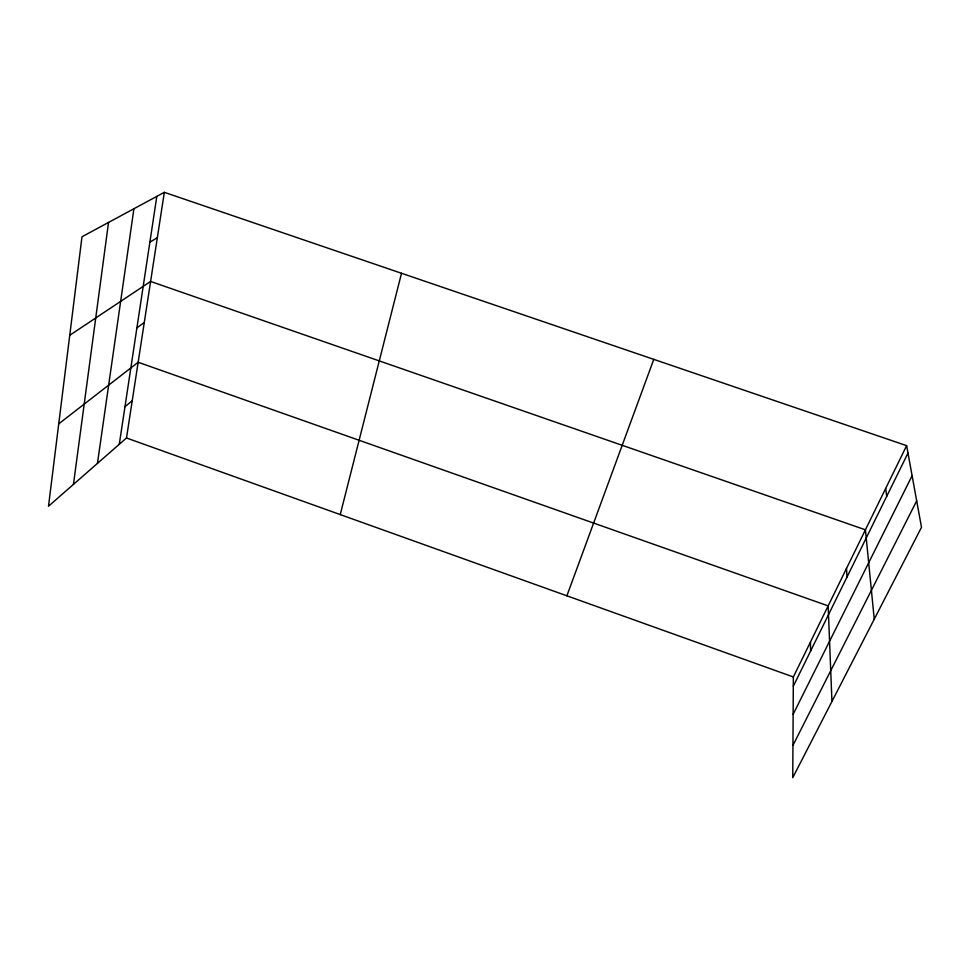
<?xml version="1.0" encoding="UTF-8"?>
<svg xmlns="http://www.w3.org/2000/svg" width="970" height="970" viewBox="0 0 970 970"><rect width="100%" height="100%" fill="white"/><g stroke="black" fill="none" stroke-linecap="round" stroke-linejoin="round"><path stroke-width="1.45" d="M906.635 445.654L793.351 676.963L792.757 777.673L921.5 527.292L906.635 445.654L164.33 192.327L81.989 236.765L48.5 506.219L126.488 437.991L164.33 192.327M73.441 484.406L108.531 222.433M97.449 463.393L133.908 208.744M119.286 444.284L156.813 196.389M340.24 514.585L401.519 273.273M566.892 595.798L653.78 359.361M793.302 686.214L907.993 453.063M793.133 714.332L912.103 475.7M792.951 745.36L916.686 500.859M124.972 406.721L132.223 400.731M58.733 423.854L138.152 362.259L828.162 605.886L831.945 701.455M136.915 327.836L144.275 322.525M69.743 335.28L150.593 281.445L865.422 529.814L874.249 619.187M149.877 242.185L157.346 237.674M126.488 437.991L793.351 676.963M885.646 488.516L886.713 496.313M846.47 568.505L847.04 576.968M810.471 642.007L810.605 651.028"/></g></svg>
